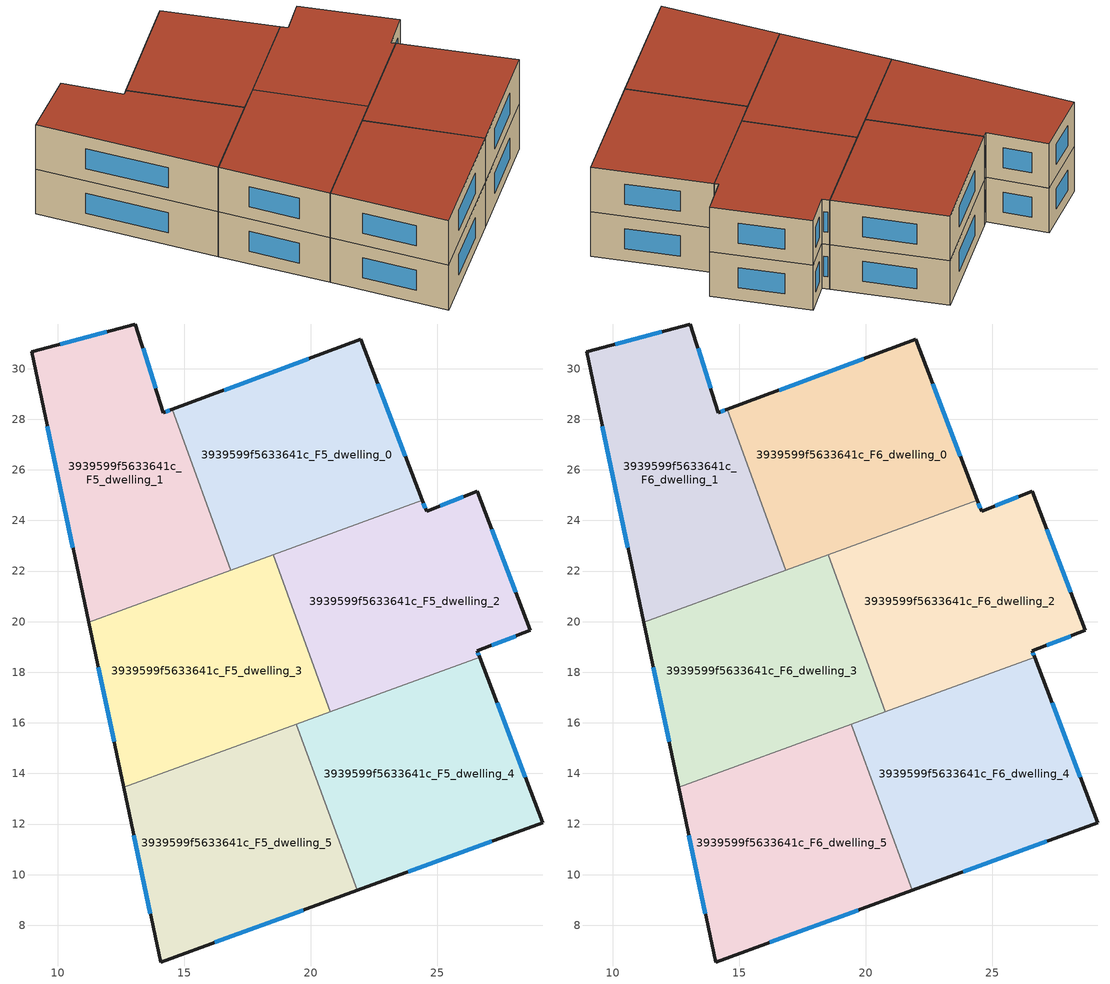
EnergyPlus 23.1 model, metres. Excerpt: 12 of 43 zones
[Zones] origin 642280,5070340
3939599f5633641c_F5_dwelling_0
 floor to 3939599f5633641c_F4_dwelling_0 (EU_floor_Construction): 21.97,31.16 24.4,24.79 16.83,22.03 14.52,28.39 z15
 wall outside (EU_wall_Construction): 24.4,24.79 21.97,31.16 14.52,28.39 z15:18
 wall to 3939599f5633641c_F5_dwelling_1 (EU_wall_Construction): 14.52,28.39 16.83,22.03 z15:18
 wall to 3939599f5633641c_F5_dwelling_2 (EU_wall_Construction): 18.51,22.65 24.4,24.79 z15:18
 wall to 3939599f5633641c_F5_dwelling_3 (EU_wall_Construction): 16.84,22.03 18.51,22.65 z15:18
 window (EU_Window_Construction): 19.92,30.4 16.57,29.15 / 23.73,26.55 22.64,29.41 z15.83:17.17
3939599f5633641c_F5_dwelling_1
 floor to 3939599f5633641c_F4_dwelling_1 (EU_floor_Construction): 13.06,31.76 14.16,28.26 14.52,28.39 16.83,22.03 11.22,19.99 8.96,30.67 z15
 wall outside (EU_wall_Construction): 14.52,28.39 14.16,28.26 13.06,31.76 8.96,30.67 11.22,19.99 z15:18
 wall to 3939599f5633641c_F5_dwelling_3 (EU_wall_Construction): 11.22,19.99 16.83,22.03 z15:18
 window (EU_Window_Construction): 11.93,31.46 10.09,30.97 / 13.86,29.23 13.37,30.8 / 14.42,28.36 14.26,28.3 / 9.58,27.73 10.6,22.92 z15.83:17.17
3939599f5633641c_F5_dwelling_2
 floor to 3939599f5633641c_F4_dwelling_2 (EU_floor_Construction): 26.57,25.16 28.67,19.65 26.57,18.85 26.67,18.59 20.77,16.44 18.51,22.64 24.4,24.79 24.57,24.36 z15
 wall outside (EU_wall_Construction): 26.67,18.59 26.57,18.85 28.67,19.65 26.57,25.16 24.57,24.36 24.4,24.79 z15:18
 wall to 3939599f5633641c_F5_dwelling_3 (EU_wall_Construction): 18.51,22.64 20.77,16.44 z15:18
 wall to 3939599f5633641c_F5_dwelling_4 (EU_wall_Construction): 20.77,16.44 26.67,18.59 z15:18
 window (EU_Window_Construction): 24.52,24.48 24.45,24.67 / 26.02,24.94 25.12,24.58 / 28.09,21.17 27.15,23.64 / 27.15,19.07 28.09,19.43 / 26.64,18.66 26.6,18.78 z15.83:17.17
3939599f5633641c_F5_dwelling_3
 floor to 3939599f5633641c_F4_dwelling_3 (EU_floor_Construction): 18.51,22.64 20.77,16.44 12.6,13.46 11.22,19.99 z15
 wall outside (EU_wall_Construction): 11.22,19.99 12.6,13.46 z15:18
 wall to 3939599f5633641c_F5_dwelling_5 (EU_wall_Construction): 12.6,13.46 19.43,15.95 z15:18
 wall to 3939599f5633641c_F5_dwelling_4 (EU_wall_Construction): 19.43,15.95 20.77,16.44 z15:18
 window (EU_Window_Construction): 11.6,18.19 12.22,15.26 z15.83:17.17
3939599f5633641c_F5_dwelling_4
 floor to 3939599f5633641c_F4_dwelling_4 (EU_floor_Construction): 26.67,18.59 29.17,12.05 21.82,9.37 19.43,15.95 z15
 wall outside (EU_wall_Construction): 21.82,9.37 29.17,12.05 26.67,18.59 z15:18
 wall to 3939599f5633641c_F5_dwelling_5 (EU_wall_Construction): 19.43,15.95 21.82,9.37 z15:18
 window (EU_Window_Construction): 23.85,10.11 27.15,11.31 / 28.48,13.85 27.36,16.79 z15.83:17.17
3939599f5633641c_F5_dwelling_5
 floor to 3939599f5633641c_F4_dwelling_5 (EU_floor_Construction): 19.43,15.95 21.82,9.37 14.06,6.55 12.6,13.46 z15
 wall outside (EU_wall_Construction): 12.6,13.46 14.06,6.55 21.82,9.37 z15:18
 window (EU_Window_Construction): 16.19,7.32 19.69,8.6 / 13,11.56 13.65,8.45 z15.83:17.17
3939599f5633641c_F6_dwelling_0
 floor to 3939599f5633641c_F5_dwelling_0 (EU_floor_Construction): 21.97,31.16 24.4,24.79 16.83,22.03 14.52,28.39 z18
 wall outside (EU_wall_Construction): 24.4,24.79 21.97,31.16 14.52,28.39 z18:21
 wall to 3939599f5633641c_F6_dwelling_1 (EU_wall_Construction): 14.52,28.39 16.83,22.03 z18:21
 wall to 3939599f5633641c_F6_dwelling_2 (EU_wall_Construction): 18.51,22.65 24.4,24.79 z18:21
 wall to 3939599f5633641c_F6_dwelling_3 (EU_wall_Construction): 16.84,22.03 18.51,22.65 z18:21
 window (EU_Window_Construction): 19.92,30.4 16.57,29.15 / 23.73,26.55 22.64,29.41 z18.83:20.17
 roof outside (EU_roof_Construction): 24.4,24.79 21.97,31.16 14.52,28.39 16.83,22.03 z21
3939599f5633641c_F6_dwelling_1
 floor to 3939599f5633641c_F5_dwelling_1 (EU_floor_Construction): 13.06,31.76 14.16,28.26 14.52,28.39 16.83,22.03 11.22,19.99 8.96,30.67 z18
 wall outside (EU_wall_Construction): 14.52,28.39 14.16,28.26 13.06,31.76 8.96,30.67 11.22,19.99 z18:21
 wall to 3939599f5633641c_F6_dwelling_3 (EU_wall_Construction): 11.22,19.99 16.83,22.03 z18:21
 window (EU_Window_Construction): 11.93,31.46 10.09,30.97 / 13.86,29.23 13.37,30.8 / 14.42,28.36 14.26,28.3 / 9.58,27.73 10.6,22.92 z18.83:20.17
 roof outside (EU_roof_Construction): 16.83,22.03 14.52,28.39 14.16,28.26 13.06,31.76 8.96,30.67 11.22,19.99 z21
3939599f5633641c_F6_dwelling_2
 floor to 3939599f5633641c_F5_dwelling_2 (EU_floor_Construction): 26.57,25.16 28.67,19.65 26.57,18.85 26.67,18.59 20.77,16.44 18.51,22.64 24.4,24.79 24.57,24.36 z18
 wall outside (EU_wall_Construction): 26.67,18.59 26.57,18.85 28.67,19.65 26.57,25.16 24.57,24.36 24.4,24.79 z18:21
 wall to 3939599f5633641c_F6_dwelling_3 (EU_wall_Construction): 18.51,22.64 20.77,16.44 z18:21
 wall to 3939599f5633641c_F6_dwelling_4 (EU_wall_Construction): 20.77,16.44 26.67,18.59 z18:21
 window (EU_Window_Construction): 24.52,24.48 24.45,24.67 / 26.02,24.94 25.12,24.58 / 28.09,21.17 27.15,23.64 / 27.15,19.07 28.09,19.43 / 26.64,18.66 26.6,18.78 z18.83:20.17
 roof outside (EU_roof_Construction): 26.67,18.59 26.57,18.85 28.67,19.65 26.57,25.16 24.57,24.36 24.4,24.79 18.51,22.64 20.77,16.44 z21
3939599f5633641c_F6_dwelling_3
 floor to 3939599f5633641c_F5_dwelling_3 (EU_floor_Construction): 18.51,22.64 20.77,16.44 12.6,13.46 11.22,19.99 z18
 wall outside (EU_wall_Construction): 11.22,19.99 12.6,13.46 z18:21
 wall to 3939599f5633641c_F6_dwelling_5 (EU_wall_Construction): 12.6,13.46 19.43,15.95 z18:21
 wall to 3939599f5633641c_F6_dwelling_4 (EU_wall_Construction): 19.43,15.95 20.77,16.44 z18:21
 window (EU_Window_Construction): 11.6,18.19 12.22,15.26 z18.83:20.17
 roof outside (EU_roof_Construction): 20.77,16.44 18.51,22.64 11.22,19.99 12.6,13.46 z21
3939599f5633641c_F6_dwelling_4
 floor to 3939599f5633641c_F5_dwelling_4 (EU_floor_Construction): 26.67,18.59 29.17,12.05 21.82,9.37 19.43,15.95 z18
 wall outside (EU_wall_Construction): 21.82,9.37 29.17,12.05 26.67,18.59 z18:21
 wall to 3939599f5633641c_F6_dwelling_5 (EU_wall_Construction): 19.43,15.95 21.82,9.37 z18:21
 window (EU_Window_Construction): 23.85,10.11 27.15,11.31 / 28.48,13.85 27.36,16.79 z18.83:20.17
 roof outside (EU_roof_Construction): 29.17,12.05 26.67,18.59 19.43,15.95 21.82,9.37 z21
3939599f5633641c_F6_dwelling_5
 floor to 3939599f5633641c_F5_dwelling_5 (EU_floor_Construction): 19.43,15.95 21.82,9.37 14.06,6.55 12.6,13.46 z18
 wall outside (EU_wall_Construction): 12.6,13.46 14.06,6.55 21.82,9.37 z18:21
 window (EU_Window_Construction): 16.19,7.32 19.69,8.6 / 13,11.56 13.65,8.45 z18.83:20.17
 roof outside (EU_roof_Construction): 21.82,9.37 19.43,15.95 12.6,13.46 14.06,6.55 z21
[Building]
EU S2 Campaign: North Axis=0; Terrain=City; Solar Distribution=FullExterior
[Site:Location]
Lyon-Bron: Latitude=45.75; Longitude=5; Time Zone=1; Elevation=198
[SizingPeriod:WeatherFileDays]
AnnualSizingPeriod: Begin Month=1; Begin Day of Month=1; End Month=12; End Day of Month=31; Day of Week for Start Day=Monday; Use Weather File Daylight Saving Period=No; Use Weather File Rain and Snow Indicators=No
[MATERIAL]
EU_InternalMass_Material: Roughness=MediumRough; Thickness=0.1; Conductivity=1; Density=1800; Specific Heat=900; Thermal Absorptance=0.9; Solar Absorptance=0.7; Visible Absorptance=0.7
[MATERIAL:NOMASS] Roughness=MediumRough; Thermal Absorptance=0.9; Solar Absorptance=0.7; Visible Absorptance=0.7
Name | Thermal Resistance
EU_wall_NoMass | 0.87146
EU_roof_NoMass | 0.842276
EU_floor_NoMass | 0.496999
[WINDOWMATERIAL:SIMPLEGLAZINGSYSTEM]
EU_Window_SimpleGlazing: UFactor=2.2525; Solar Heat Gain Coefficient=0.76; Visible Transmittance=0.76
[CONSTRUCTION]
EU_wall_Construction: EU_wall_NoMass
EU_roof_Construction: EU_roof_NoMass
EU_floor_Construction: EU_floor_NoMass
EU_Window_Construction: EU_Window_SimpleGlazing
EU_InternalMass_Construction: EU_InternalMass_Material
[ZONE] Type=1; Multiplier=1; Ceiling Height=autocalculate; Floor Area=autocalculate; Part of Total Floor Area=Yes
Name | Volume
3939599f5633641c_F5_dwelling_0; 3939599f5633641c_F6_dwelling_0 | 163.102
3939599f5633641c_F5_dwelling_1; 3939599f5633641c_F6_dwelling_1 | 163.11
3939599f5633641c_F5_dwelling_2; 3939599f5633641c_F6_dwelling_2 | 163.077
3939599f5633641c_F5_dwelling_3; 3939599f5633641c_F6_dwelling_3 | 163.08
3939599f5633641c_F5_dwelling_4; 3939599f5633641c_F6_dwelling_4 | 163.085
3939599f5633641c_F5_dwelling_5; 3939599f5633641c_F6_dwelling_5 | 163.099
[INTERNALMASS] Construction=EU_InternalMass_Construction
Name | Zone or ZoneList | Surface Area
3939599f5633641c_F5_dwelling_0_EU_InternalMass | 3939599f5633641c_F5_dwelling_0 | 54.3679
3939599f5633641c_F5_dwelling_1_EU_InternalMass | 3939599f5633641c_F5_dwelling_1 | 54.3668
3939599f5633641c_F5_dwelling_2_EU_InternalMass | 3939599f5633641c_F5_dwelling_2 | 54.3593
3939599f5633641c_F5_dwelling_3_EU_InternalMass | 3939599f5633641c_F5_dwelling_3 | 54.3588
3939599f5633641c_F5_dwelling_4_EU_InternalMass | 3939599f5633641c_F5_dwelling_4 | 54.3618
3939599f5633641c_F5_dwelling_5_EU_InternalMass | 3939599f5633641c_F5_dwelling_5 | 54.3664
3939599f5633641c_F6_dwelling_0_EU_InternalMass | 3939599f5633641c_F6_dwelling_0 | 54.3679
3939599f5633641c_F6_dwelling_1_EU_InternalMass | 3939599f5633641c_F6_dwelling_1 | 54.3668
3939599f5633641c_F6_dwelling_2_EU_InternalMass | 3939599f5633641c_F6_dwelling_2 | 54.3593
3939599f5633641c_F6_dwelling_3_EU_InternalMass | 3939599f5633641c_F6_dwelling_3 | 54.3588
3939599f5633641c_F6_dwelling_4_EU_InternalMass | 3939599f5633641c_F6_dwelling_4 | 54.3618
3939599f5633641c_F6_dwelling_5_EU_InternalMass | 3939599f5633641c_F6_dwelling_5 | 54.3664
[OTHEREQUIPMENT] Fuel Type=Electricity; Design Level Calculation Method=Watts/Area; Power per Zone Floor Area=1; Fraction Latent=0; Fraction Radiant=0; Fraction Lost=0; Carbon Dioxide Generation Rate=0; EndUse Subcategory=EU_Step8_InternalGains
Name | Zone or ZoneList or Space or SpaceList | Schedule
EU_Step8_InternalGain_3939599f5633641c_F5_dwelling_0_f000 | 3939599f5633641c_F5_dwelling_0 | EU_Step8_GainSchedule_3939599f5633641c_F5_dwelling_0_f000
EU_Step8_InternalGain_3939599f5633641c_F5_dwelling_1_f000 | 3939599f5633641c_F5_dwelling_1 | EU_Step8_GainSchedule_3939599f5633641c_F5_dwelling_1_f000
EU_Step8_InternalGain_3939599f5633641c_F5_dwelling_2_f000 | 3939599f5633641c_F5_dwelling_2 | EU_Step8_GainSchedule_3939599f5633641c_F5_dwelling_2_f000
EU_Step8_InternalGain_3939599f5633641c_F5_dwelling_3_f000 | 3939599f5633641c_F5_dwelling_3 | EU_Step8_GainSchedule_3939599f5633641c_F5_dwelling_3_f000
EU_Step8_InternalGain_3939599f5633641c_F5_dwelling_4_f000 | 3939599f5633641c_F5_dwelling_4 | EU_Step8_GainSchedule_3939599f5633641c_F5_dwelling_4_f000
EU_Step8_InternalGain_3939599f5633641c_F5_dwelling_5_f000 | 3939599f5633641c_F5_dwelling_5 | EU_Step8_GainSchedule_3939599f5633641c_F5_dwelling_5_f000
EU_Step8_InternalGain_3939599f5633641c_F6_dwelling_0_f000 | 3939599f5633641c_F6_dwelling_0 | EU_Step8_GainSchedule_3939599f5633641c_F6_dwelling_0_f000
EU_Step8_InternalGain_3939599f5633641c_F6_dwelling_1_f000 | 3939599f5633641c_F6_dwelling_1 | EU_Step8_GainSchedule_3939599f5633641c_F6_dwelling_1_f000
EU_Step8_InternalGain_3939599f5633641c_F6_dwelling_2_f000 | 3939599f5633641c_F6_dwelling_2 | EU_Step8_GainSchedule_3939599f5633641c_F6_dwelling_2_f000
EU_Step8_InternalGain_3939599f5633641c_F6_dwelling_3_f000 | 3939599f5633641c_F6_dwelling_3 | EU_Step8_GainSchedule_3939599f5633641c_F6_dwelling_3_f000
EU_Step8_InternalGain_3939599f5633641c_F6_dwelling_4_f000 | 3939599f5633641c_F6_dwelling_4 | EU_Step8_GainSchedule_3939599f5633641c_F6_dwelling_4_f000
EU_Step8_InternalGain_3939599f5633641c_F6_dwelling_5_f000 | 3939599f5633641c_F6_dwelling_5 | EU_Step8_GainSchedule_3939599f5633641c_F6_dwelling_5_f000
[ZONEVENTILATION:DESIGNFLOWRATE] Schedule=EU_AlwaysOn; Design Flow Rate Calculation Method=AirChanges/Hour; Air Changes per Hour=0.425; Ventilation Type=Natural; Fan Pressure Rise=0; Fan Total Efficiency=1; Constant Term Coefficient=1; Temperature Term Coefficient=0; Velocity Term Coefficient=0; Velocity Squared Term Coefficient=0; Minimum Indoor Temperature=-100; Maximum Indoor Temperature=100; Delta Temperature=-100; Minimum Outdoor Temperature=-100; Maximum Outdoor Temperature=100; Maximum Wind Speed=40
Name | Zone or ZoneList or Space or SpaceList
EU_ConstantAir_3939599f5633641c_F5_dwelling_0 | 3939599f5633641c_F5_dwelling_0
EU_ConstantAir_3939599f5633641c_F5_dwelling_1 | 3939599f5633641c_F5_dwelling_1
EU_ConstantAir_3939599f5633641c_F5_dwelling_2 | 3939599f5633641c_F5_dwelling_2
EU_ConstantAir_3939599f5633641c_F5_dwelling_3 | 3939599f5633641c_F5_dwelling_3
EU_ConstantAir_3939599f5633641c_F5_dwelling_4 | 3939599f5633641c_F5_dwelling_4
EU_ConstantAir_3939599f5633641c_F5_dwelling_5 | 3939599f5633641c_F5_dwelling_5
EU_ConstantAir_3939599f5633641c_F6_dwelling_0 | 3939599f5633641c_F6_dwelling_0
EU_ConstantAir_3939599f5633641c_F6_dwelling_1 | 3939599f5633641c_F6_dwelling_1
EU_ConstantAir_3939599f5633641c_F6_dwelling_2 | 3939599f5633641c_F6_dwelling_2
EU_ConstantAir_3939599f5633641c_F6_dwelling_3 | 3939599f5633641c_F6_dwelling_3
EU_ConstantAir_3939599f5633641c_F6_dwelling_4 | 3939599f5633641c_F6_dwelling_4
EU_ConstantAir_3939599f5633641c_F6_dwelling_5 | 3939599f5633641c_F6_dwelling_5
[HVACTEMPLATE:THERMOSTAT] Constant Heating Setpoint=20; Constant Cooling Setpoint=50
EU_HeatOnly_3939599f5633641c_F4_dwelling_0; EU_HeatOnly_3939599f5633641c_F4_dwelling_1; EU_HeatOnly_3939599f5633641c_F4_dwelling_2; EU_HeatOnly_3939599f5633641c_F4_dwelling_3; EU_HeatOnly_3939599f5633641c_F4_dwelling_4; EU_HeatOnly_3939599f5633641c_F4_dwelling_5; EU_HeatOnly_3939599f5633641c_F5_dwelling_0; EU_HeatOnly_3939599f5633641c_F5_dwelling_1; EU_HeatOnly_3939599f5633641c_F5_dwelling_2; EU_HeatOnly_3939599f5633641c_F5_dwelling_3; EU_HeatOnly_3939599f5633641c_F5_dwelling_4; EU_HeatOnly_3939599f5633641c_F5_dwelling_5; EU_HeatOnly_3939599f5633641c_F6_dwelling_0; EU_HeatOnly_3939599f5633641c_F6_dwelling_1; EU_HeatOnly_3939599f5633641c_F6_dwelling_2; EU_HeatOnly_3939599f5633641c_F6_dwelling_3; EU_HeatOnly_3939599f5633641c_F6_dwelling_4; EU_HeatOnly_3939599f5633641c_F6_dwelling_5
[HVACTEMPLATE:ZONE:IDEALLOADSAIRSYSTEM] System Availability Schedule=EU_AlwaysOn; Maximum Heating Supply Air Temperature=50; Minimum Cooling Supply Air Temperature=13; Maximum Heating Supply Air Humidity Ratio=0.0156; Minimum Cooling Supply Air Humidity Ratio=0.0077; Heating Limit=NoLimit; Cooling Limit=NoLimit; Heating Availability Schedule=EU_AlwaysOn; Cooling Availability Schedule=EU_CoolingOff; Dehumidification Control Type=ConstantSensibleHeatRatio; Cooling Sensible Heat Ratio=0.7; Dehumidification Setpoint=60; Humidification Control Type=None; Humidification Setpoint=30; Outdoor Air Method=None; Outdoor Air Flow Rate per Person=0.00944; Outdoor Air Flow Rate per Zone Floor Area=0; Outdoor Air Flow Rate per Zone=0; Demand Controlled Ventilation Type=None; Outdoor Air Economizer Type=NoEconomizer; Heat Recovery Type=None; Sensible Heat Recovery Effectiveness=0.7; Latent Heat Recovery Effectiveness=0.65
Name | Template Thermostat
3939599f5633641c_F5_dwelling_0 | EU_HeatOnly_3939599f5633641c_F5_dwelling_0
3939599f5633641c_F5_dwelling_1 | EU_HeatOnly_3939599f5633641c_F5_dwelling_1
3939599f5633641c_F5_dwelling_2 | EU_HeatOnly_3939599f5633641c_F5_dwelling_2
3939599f5633641c_F5_dwelling_3 | EU_HeatOnly_3939599f5633641c_F5_dwelling_3
3939599f5633641c_F5_dwelling_4 | EU_HeatOnly_3939599f5633641c_F5_dwelling_4
3939599f5633641c_F5_dwelling_5 | EU_HeatOnly_3939599f5633641c_F5_dwelling_5
3939599f5633641c_F6_dwelling_0 | EU_HeatOnly_3939599f5633641c_F6_dwelling_0
3939599f5633641c_F6_dwelling_1 | EU_HeatOnly_3939599f5633641c_F6_dwelling_1
3939599f5633641c_F6_dwelling_2 | EU_HeatOnly_3939599f5633641c_F6_dwelling_2
3939599f5633641c_F6_dwelling_3 | EU_HeatOnly_3939599f5633641c_F6_dwelling_3
3939599f5633641c_F6_dwelling_4 | EU_HeatOnly_3939599f5633641c_F6_dwelling_4
3939599f5633641c_F6_dwelling_5 | EU_HeatOnly_3939599f5633641c_F6_dwelling_5
[SIZING:ZONE] Zone Cooling Design Supply Air Temperature Input Method=SupplyAirTemperature; Zone Cooling Design Supply Air Temperature=13; Zone Heating Design Supply Air Temperature Input Method=SupplyAirTemperature; Zone Heating Design Supply Air Temperature=50; Zone Cooling Design Supply Air Humidity Ratio=0.008; Zone Heating Design Supply Air Humidity Ratio=0.008; Cooling Design Air Flow Method=DesignDay; Cooling Design Air Flow Rate=0; Cooling Minimum Air Flow per Zone Floor Area=0.000762; Cooling Minimum Air Flow=0; Cooling Minimum Air Flow Fraction=0.2; Heating Design Air Flow Method=DesignDay; Heating Design Air Flow Rate=0; Heating Maximum Air Flow per Zone Floor Area=0.002032; Heating Maximum Air Flow=0.141576; Heating Maximum Air Flow Fraction=0.3; Account for Dedicated Outdoor Air System=No; Dedicated Outdoor Air System Control Strategy=NeutralSupplyAir; Dedicated Outdoor Air Low Setpoint Temperature for Design=autosize; Dedicated Outdoor Air High Setpoint Temperature for Design=autosize; Zone Load Sizing Method=Sensible Load Only No Latent Load; Zone Latent Cooling Design Supply Air Humidity Ratio Input Method=HumidityRatioDifference; Zone Cooling Design Supply Air Humidity Ratio Difference=0.005; Zone Latent Heating Design Supply Air Humidity Ratio Input Method=HumidityRatioDifference; Zone Humidification Design Supply Air Humidity Ratio Difference=0.005
3939599f5633641c_F5_dwelling_0; 3939599f5633641c_F5_dwelling_1; 3939599f5633641c_F5_dwelling_2; 3939599f5633641c_F5_dwelling_3; 3939599f5633641c_F5_dwelling_4; 3939599f5633641c_F5_dwelling_5; 3939599f5633641c_F6_dwelling_0; 3939599f5633641c_F6_dwelling_1; 3939599f5633641c_F6_dwelling_2; 3939599f5633641c_F6_dwelling_3; 3939599f5633641c_F6_dwelling_4; 3939599f5633641c_F6_dwelling_5
[SCHEDULE:CONSTANT]
Name | Hourly Value
EU_AlwaysOn | 1
EU_CoolingOff | 0
[SCHEDULE:FILE] Column Number=1; Rows to Skip at Top=0; Number of Hours of Data=8760; Column Separator=Comma; Interpolate to Timestep=No; Minutes per Item=60; Adjust Schedule for Daylight Savings=Yes
Name | File
EU_Step8_GainSchedule_3939599f5633641c_F5_dwelling_0_f000 | ../../schedules/3939599f5633641c/3939599f5633641c_F5_dwelling_0_f000_gain.csv
EU_Step8_GainSchedule_3939599f5633641c_F5_dwelling_1_f000 | ../../schedules/3939599f5633641c/3939599f5633641c_F5_dwelling_1_f000_gain.csv
EU_Step8_GainSchedule_3939599f5633641c_F5_dwelling_2_f000 | ../../schedules/3939599f5633641c/3939599f5633641c_F5_dwelling_2_f000_gain.csv
EU_Step8_GainSchedule_3939599f5633641c_F5_dwelling_3_f000 | ../../schedules/3939599f5633641c/3939599f5633641c_F5_dwelling_3_f000_gain.csv
EU_Step8_GainSchedule_3939599f5633641c_F5_dwelling_4_f000 | ../../schedules/3939599f5633641c/3939599f5633641c_F5_dwelling_4_f000_gain.csv
EU_Step8_GainSchedule_3939599f5633641c_F5_dwelling_5_f000 | ../../schedules/3939599f5633641c/3939599f5633641c_F5_dwelling_5_f000_gain.csv
EU_Step8_GainSchedule_3939599f5633641c_F6_dwelling_0_f000 | ../../schedules/3939599f5633641c/3939599f5633641c_F6_dwelling_0_f000_gain.csv
EU_Step8_GainSchedule_3939599f5633641c_F6_dwelling_1_f000 | ../../schedules/3939599f5633641c/3939599f5633641c_F6_dwelling_1_f000_gain.csv
EU_Step8_GainSchedule_3939599f5633641c_F6_dwelling_2_f000 | ../../schedules/3939599f5633641c/3939599f5633641c_F6_dwelling_2_f000_gain.csv
EU_Step8_GainSchedule_3939599f5633641c_F6_dwelling_3_f000 | ../../schedules/3939599f5633641c/3939599f5633641c_F6_dwelling_3_f000_gain.csv
EU_Step8_GainSchedule_3939599f5633641c_F6_dwelling_4_f000 | ../../schedules/3939599f5633641c/3939599f5633641c_F6_dwelling_4_f000_gain.csv
EU_Step8_GainSchedule_3939599f5633641c_F6_dwelling_5_f000 | ../../schedules/3939599f5633641c/3939599f5633641c_F6_dwelling_5_f000_gain.csv
